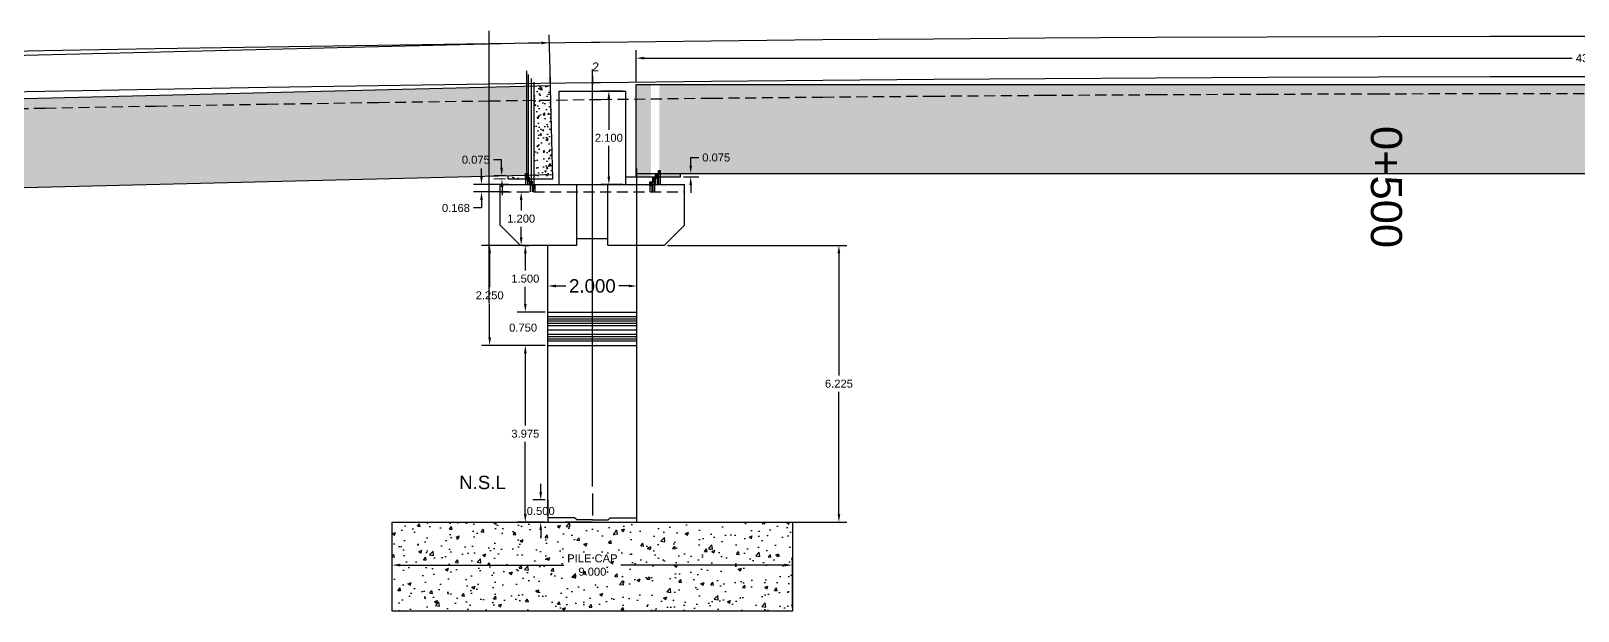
# Model space of a CAD drawing. Header units: inches. Extents: x 7464 to 8514, y 25455 to 25607.
# Drawn here: x 7933.47 to 7968.26, y 25549.92 to 25562.97 of the extents above; entities that cross this region are included whole.
import ezdxf

# ---------------------------------------------------------------- set-up
doc = ezdxf.new("R2010")
doc.units = ezdxf.units.IN
doc.header["$MEASUREMENT"] = 0
doc.linetypes.add('HIDDEN', pattern=[0.375, 0.25, -0.125])
doc.layers.add('DIM', color=4, linetype='Continuous')
doc.layers.add('STR-SECARROW', color=2, linetype='Continuous')
doc.styles.get("Standard").update_dxf_attribs({"font": 'arial.ttf'})
doc.dimstyles.get("Standard").update_dxf_attribs({"dimtxt": 0.18, "dimasz": 0.18, "dimexe": 0.18, "dimexo": 0.0625, "dimgap": 0.09, "dimtad": 0, "dimtih": 1, "dimtoh": 1, "dimdec": 3, "dimzin": 0, "dimdsep": 46, "dimtxsty": 'Standard', "dimcen": 0.09, "dimadec": 0, "dimazin": 0, "dimtfac": 1, "dimtdec": 3, "dimtofl": 0, "dimtmove": 0, "dimatfit": 3, "dimfxl": 1, "dimtolj": 1, "dimtzin": 0, "dimarcsym": 0})
pattern_1 = [(50, (7463.77217, 25341.85863), (0.35863009, -0.03137607), [0.0375, -0.4125]), (355, (7463.77217, 25341.85863), (-0.06937567, 0.37609607), [0.03, -0.33]), (100.4514, (7463.80206, 25341.856), (0.2892547, 0.34471977), [0.0318701, -0.35057106]), (46.1842, (7463.77217, 25341.95863), (0.53362052, -0.0827595), [0.05625, -0.61875]), (96.6356, (7463.81664, 25341.95173), (0.46733135, 0.48705894), [0.04780514, -0.5258565]), (351.1842, (7463.77217, 25341.9586), (0.46733097, 0.4870593), [0.045, -0.495]), (21, (7463.82217, 25341.93363), (0.29845353, -0.20130945), [0.0375, -0.4125]), (326, (7463.82217, 25341.93363), (0.12165767, 0.36257502), [0.03, -0.33]), (71.4514, (7463.84704, 25341.91685), (0.42011131, 0.16126525), [0.0318701, -0.35057106]), (37.5, (7463.77217, 25341.85863), (0.006079928, 0.166446927), [0, -0.326, 0, -0.335, 0, -0.33125]), (7.5, (7463.77217, 25341.85863), (0.13153477, 0.197205856), [0, -0.191, 0, -0.3185, 0, -0.12625]), (327.5, (7463.66067, 25341.85863), (0.266911218, -0.011277436), [0, -0.125, 0, -0.39, 0, -0.5175]), (317.5, (7463.61067, 25341.85863), (0.29159308, 0.05005249), [0, -0.1625, 0, -0.259, 0, -0.3675])]

# ---------------------------------------------------------------- blocks, each defined once
blk = doc.blocks.new('*D3')
at = {"color": 0, "lineweight": -2, "transparency": 16777216}
for p, q in [((7945.092, 25557.297), (7945.092, 25557.415)), ((7947.092, 25557.297), (7947.092, 25557.415)), ((7945.272, 25557.235), (7945.494, 25557.235)), ((7946.912, 25557.235), (7946.69, 25557.235))]:
    blk.add_line(p, q, dxfattribs=at)
at = {"color": 0, "transparency": 16777216}
for points in [[(7945.272, 25557.265), (7945.272, 25557.205), (7945.092, 25557.235)], [(7946.912, 25557.265), (7946.912, 25557.205), (7947.092, 25557.235)]]:
    blk.add_solid(points, dxfattribs=at)
at = {"layer": 'Defpoints', "color": 0, "transparency": 16777216}
for p in [(7945.092, 25557.235), (7947.092, 25557.235), (7947.092, 25557.235)]:
    blk.add_point(p, dxfattribs=at)
at = {"color": 0, "transparency": 16777216, "insert": (7946.092, 25557.235), "char_height": 0.3, "attachment_point": 5}
blk.add_mtext('\\A1;2.000', dxfattribs=at)
blk = doc.blocks.new('*D7')
at = {"color": 0, "lineweight": -2, "transparency": 16777216}
for p, q in [((7941.592, 25549.986), (7941.592, 25551.138)), ((7950.592, 25549.986), (7950.592, 25551.138)), ((7941.772, 25550.958), (7945.451, 25550.958)), ((7950.412, 25550.958), (7946.733, 25550.958))]:
    blk.add_line(p, q, dxfattribs=at)
at = {"color": 0, "transparency": 16777216}
for points in [[(7941.772, 25550.988), (7941.772, 25550.928), (7941.592, 25550.958)], [(7950.412, 25550.988), (7950.412, 25550.928), (7950.592, 25550.958)]]:
    blk.add_solid(points, dxfattribs=at)
at = {"layer": 'Defpoints', "color": 0, "transparency": 16777216}
for p in [(7950.592, 25550.958), (7941.592, 25549.924), (7950.592, 25549.924)]:
    blk.add_point(p, dxfattribs=at)
at = {"color": 0, "transparency": 16777216, "insert": (7946.092, 25550.958), "char_height": 0.18, "attachment_point": 5}
blk.add_mtext('\\A1;PILE CAP\\P9.000', dxfattribs=at)
blk = doc.blocks.new('*D12')
at = {"color": 0, "lineweight": -2, "transparency": 16777216}
for p, q in [((7946.78, 25561.617), (7946.282, 25561.617)), ((7946.462, 25561.437), (7946.462, 25560.749)), ((7946.462, 25559.697), (7946.462, 25560.385)), ((7946.78, 25559.517), (7946.282, 25559.517))]:
    blk.add_line(p, q, dxfattribs=at)
at = {"color": 0, "transparency": 16777216}
for points in [[(7946.432, 25561.437), (7946.492, 25561.437), (7946.462, 25561.617)], [(7946.432, 25559.697), (7946.492, 25559.697), (7946.462, 25559.517)]]:
    blk.add_solid(points, dxfattribs=at)
at = {"layer": 'Defpoints', "color": 0, "transparency": 16777216}
for p in [(7946.842, 25561.617), (7946.462, 25559.517), (7946.842, 25559.517)]:
    blk.add_point(p, dxfattribs=at)
at = {"color": 0, "transparency": 16777216, "insert": (7946.462, 25560.567), "char_height": 0.18, "attachment_point": 5}
blk.add_mtext('\\A1;2.100', dxfattribs=at)
blk = doc.blocks.new('*D18')
at = {"color": 0, "lineweight": -2, "transparency": 16777216}
for p, q in [((7944.584, 25556.829), (7944.584, 25557.009)), ((7945.033, 25556.649), (7944.404, 25556.649)), ((7945.033, 25555.899), (7944.404, 25555.899)), ((7944.584, 25555.719), (7944.584, 25555.539))]:
    blk.add_line(p, q, dxfattribs=at)
at = {"color": 0, "transparency": 16777216}
for points in [[(7944.554, 25556.829), (7944.614, 25556.829), (7944.584, 25556.649)], [(7944.554, 25555.719), (7944.614, 25555.719), (7944.584, 25555.899)]]:
    blk.add_solid(points, dxfattribs=at)
at = {"layer": 'Defpoints', "color": 0, "transparency": 16777216}
for p in [(7945.095, 25556.649), (7944.584, 25555.899), (7945.095, 25555.899)]:
    blk.add_point(p, dxfattribs=at)
at = {"color": 0, "transparency": 16777216, "insert": (7944.534, 25556.297), "char_height": 0.18, "attachment_point": 5}
blk.add_mtext('\\A1;0.750', dxfattribs=at)
blk = doc.blocks.new('*D19')
at = {"color": 0, "lineweight": -2, "transparency": 16777216}
for p, q in [((7944.97, 25558.149), (7943.602, 25558.149)), ((7943.782, 25557.969), (7943.782, 25557.206)), ((7943.782, 25556.079), (7943.782, 25556.842)), ((7944.97, 25555.899), (7943.602, 25555.899))]:
    blk.add_line(p, q, dxfattribs=at)
at = {"color": 0, "transparency": 16777216}
for points in [[(7943.752, 25557.969), (7943.812, 25557.969), (7943.782, 25558.149)], [(7943.752, 25556.079), (7943.812, 25556.079), (7943.782, 25555.899)]]:
    blk.add_solid(points, dxfattribs=at)
at = {"layer": 'Defpoints', "color": 0, "transparency": 16777216}
for p in [(7943.782, 25558.149), (7945.033, 25558.149), (7945.033, 25555.899)]:
    blk.add_point(p, dxfattribs=at)
at = {"color": 0, "transparency": 16777216, "insert": (7943.782, 25557.024), "char_height": 0.18, "attachment_point": 5}
blk.add_mtext('\\A1;2.250', dxfattribs=at)
blk = doc.blocks.new('*D20')
at = {"color": 0, "lineweight": -2, "transparency": 16777216}
for p, q in [((7945.033, 25555.899), (7944.404, 25555.899)), ((7944.584, 25555.719), (7944.584, 25554.094)), ((7944.584, 25552.104), (7944.584, 25553.73)), ((7945.033, 25551.924), (7944.404, 25551.924))]:
    blk.add_line(p, q, dxfattribs=at)
at = {"color": 0, "transparency": 16777216}
for points in [[(7944.554, 25555.719), (7944.614, 25555.719), (7944.584, 25555.899)], [(7944.554, 25552.104), (7944.614, 25552.104), (7944.584, 25551.924)]]:
    blk.add_solid(points, dxfattribs=at)
at = {"layer": 'Defpoints', "color": 0, "transparency": 16777216}
for p in [(7944.584, 25555.899), (7945.095, 25555.899), (7945.095, 25551.924)]:
    blk.add_point(p, dxfattribs=at)
at = {"color": 0, "transparency": 16777216, "insert": (7944.584, 25553.912), "char_height": 0.18, "attachment_point": 5}
blk.add_mtext('\\A1;3.975', dxfattribs=at)
blk = doc.blocks.new('*D17')
at = {"color": 0, "lineweight": -2, "transparency": 16777216}
for p, q in [((7944.97, 25558.149), (7944.404, 25558.149)), ((7944.584, 25557.969), (7944.584, 25557.581)), ((7944.584, 25556.829), (7944.584, 25557.217)), ((7944.97, 25556.649), (7944.404, 25556.649))]:
    blk.add_line(p, q, dxfattribs=at)
at = {"color": 0, "transparency": 16777216}
for points in [[(7944.554, 25557.969), (7944.614, 25557.969), (7944.584, 25558.149)], [(7944.554, 25556.829), (7944.614, 25556.829), (7944.584, 25556.649)]]:
    blk.add_solid(points, dxfattribs=at)
at = {"layer": 'Defpoints', "color": 0, "transparency": 16777216}
for p in [(7944.584, 25558.149), (7945.033, 25558.149), (7945.033, 25556.649)]:
    blk.add_point(p, dxfattribs=at)
at = {"color": 0, "transparency": 16777216, "insert": (7944.584, 25557.399), "char_height": 0.18, "attachment_point": 5}
blk.add_mtext('\\A1;1.500', dxfattribs=at)
blk = doc.blocks.new('*D36')
at = {"layer": 'Defpoints', "color": 0, "transparency": 16777216}
for p in [(7944.054, 25559.714), (7944.198, 25559.717), (7944.199, 25559.642)]:
    blk.add_point(p, dxfattribs=at)
at = {"layer": 'STR-SECARROW', "color": 0, "lineweight": -2, "transparency": 16777216}
for p, q in [((7944.046, 25560.074), (7943.866, 25560.074)), ((7944.05, 25559.894), (7944.046, 25560.074)), ((7944.135, 25559.716), (7943.874, 25559.709)), ((7944.137, 25559.641), (7943.876, 25559.634)), ((7944.061, 25559.459), (7944.065, 25559.279))]:
    blk.add_line(p, q, dxfattribs=at)
at = {"layer": 'STR-SECARROW', "color": 0, "transparency": 16777216}
for points in [[(7944.08, 25559.894), (7944.02, 25559.893), (7944.054, 25559.714)], [(7944.091, 25559.46), (7944.031, 25559.458), (7944.056, 25559.639)]]:
    blk.add_solid(points, dxfattribs=at)
at = {"layer": 'STR-SECARROW', "color": 0, "transparency": 16777216, "insert": (7943.471, 25560.074), "char_height": 0.18, "attachment_point": 5}
blk.add_mtext('\\A1;0.075', dxfattribs=at)
blk = doc.blocks.new('*D37')
at = {"layer": 'Defpoints', "color": 0, "transparency": 16777216}
for p in [(7948.077, 25559.764), (7948.077, 25559.689), (7948.303, 25559.764)]:
    blk.add_point(p, dxfattribs=at)
at = {"layer": 'STR-SECARROW', "color": 0, "lineweight": -2, "transparency": 16777216}
for p, q in [((7948.303, 25559.944), (7948.303, 25560.124)), ((7948.303, 25560.124), (7948.483, 25560.124)), ((7948.14, 25559.764), (7948.483, 25559.764)), ((7948.14, 25559.689), (7948.483, 25559.689)), ((7948.303, 25559.509), (7948.303, 25559.329))]:
    blk.add_line(p, q, dxfattribs=at)
at = {"layer": 'STR-SECARROW', "color": 0, "transparency": 16777216}
for points in [[(7948.273, 25559.944), (7948.333, 25559.944), (7948.303, 25559.764)], [(7948.273, 25559.509), (7948.333, 25559.509), (7948.303, 25559.689)]]:
    blk.add_solid(points, dxfattribs=at)
at = {"layer": 'STR-SECARROW', "color": 0, "transparency": 16777216, "insert": (7948.877, 25560.124), "char_height": 0.18, "attachment_point": 5}
blk.add_mtext('\\A1;0.075', dxfattribs=at)
blk = doc.blocks.new('*D110')
at = {"layer": 'Defpoints', "color": 0, "transparency": 16777216}
for p in [(7943.598, 25559.349), (7944.27, 25559.517), (7944.27, 25559.349)]:
    blk.add_point(p, dxfattribs=at)
at = {"layer": 'DIM', "color": 0, "lineweight": -2, "transparency": 16777216}
for p, q in [((7943.598, 25559.697), (7943.598, 25559.877)), ((7944.207, 25559.517), (7943.418, 25559.517)), ((7944.207, 25559.349), (7943.418, 25559.349)), ((7943.598, 25558.989), (7943.418, 25558.989)), ((7943.598, 25559.169), (7943.598, 25558.989))]:
    blk.add_line(p, q, dxfattribs=at)
at = {"layer": 'DIM', "color": 0, "transparency": 16777216}
for points in [[(7943.568, 25559.697), (7943.628, 25559.697), (7943.598, 25559.517)], [(7943.568, 25559.169), (7943.628, 25559.169), (7943.598, 25559.349)]]:
    blk.add_solid(points, dxfattribs=at)
at = {"layer": 'DIM', "color": 0, "transparency": 16777216, "insert": (7943.024, 25558.989), "char_height": 0.18, "attachment_point": 5}
blk.add_mtext('\\A1;0.168', dxfattribs=at)
blk = doc.blocks.new('*D111')
at = {"layer": 'Defpoints', "color": 0, "transparency": 16777216}
for p in [(7944.467, 25559.349), (7944.491, 25559.349), (7944.467, 25558.149)]:
    blk.add_point(p, dxfattribs=at)
at = {"layer": 'DIM', "color": 0, "lineweight": -2, "transparency": 16777216}
for p, q in [((7944.529, 25559.349), (7944.671, 25559.349)), ((7944.491, 25559.169), (7944.491, 25558.931)), ((7944.491, 25558.329), (7944.491, 25558.567)), ((7944.529, 25558.149), (7944.671, 25558.149))]:
    blk.add_line(p, q, dxfattribs=at)
at = {"layer": 'DIM', "color": 0, "transparency": 16777216}
for points in [[(7944.461, 25559.169), (7944.521, 25559.169), (7944.491, 25559.349)], [(7944.461, 25558.329), (7944.521, 25558.329), (7944.491, 25558.149)]]:
    blk.add_solid(points, dxfattribs=at)
at = {"layer": 'DIM', "color": 0, "transparency": 16777216, "insert": (7944.491, 25558.749), "char_height": 0.18, "attachment_point": 5}
blk.add_mtext('\\A1;1.200', dxfattribs=at)
blk = doc.blocks.new('*D113')
at = {"layer": 'Defpoints', "color": 0, "transparency": 16777216}
for p in [(7945.092, 25552.424), (7944.93, 25551.924), (7945.092, 25551.924)]:
    blk.add_point(p, dxfattribs=at)
at = {"layer": 'DIM', "color": 0, "lineweight": -2, "transparency": 16777216}
for p, q in [((7944.93, 25552.604), (7944.93, 25552.784)), ((7945.03, 25552.424), (7944.75, 25552.424)), ((7945.03, 25551.924), (7944.75, 25551.924)), ((7944.93, 25551.744), (7944.93, 25551.564))]:
    blk.add_line(p, q, dxfattribs=at)
at = {"layer": 'DIM', "color": 0, "transparency": 16777216}
for points in [[(7944.9, 25552.604), (7944.96, 25552.604), (7944.93, 25552.424)], [(7944.9, 25551.744), (7944.96, 25551.744), (7944.93, 25551.924)]]:
    blk.add_solid(points, dxfattribs=at)
at = {"layer": 'DIM', "color": 0, "transparency": 16777216, "insert": (7944.93, 25552.174), "char_height": 0.18, "attachment_point": 5}
blk.add_mtext('\\A1;0.500', dxfattribs=at)
blk = doc.blocks.new('*D132')
at = {"color": 0, "lineweight": -2, "transparency": 16777216}
for p, q in [((7947.779, 25558.149), (7951.816, 25558.149)), ((7951.636, 25557.969), (7951.636, 25555.219)), ((7951.636, 25552.104), (7951.636, 25554.855)), ((7947.779, 25551.924), (7951.816, 25551.924))]:
    blk.add_line(p, q, dxfattribs=at)
at = {"color": 0, "transparency": 16777216}
for points in [[(7951.606, 25557.969), (7951.666, 25557.969), (7951.636, 25558.149)], [(7951.606, 25552.104), (7951.666, 25552.104), (7951.636, 25551.924)]]:
    blk.add_solid(points, dxfattribs=at)
at = {"layer": 'Defpoints', "color": 0, "transparency": 16777216}
for p in [(7947.717, 25558.149), (7947.717, 25551.924), (7951.636, 25551.924)]:
    blk.add_point(p, dxfattribs=at)
at = {"color": 0, "transparency": 16777216, "insert": (7951.636, 25555.037), "char_height": 0.18, "attachment_point": 5}
blk.add_mtext('\\A1;6.225', dxfattribs=at)
blk = doc.blocks.new('*D135')
at = {"color": 0, "lineweight": -2, "transparency": 16777216}
for p, q in [((7945.148, 25561.803), (7945.121, 25562.886)), ((7944.946, 25562.701), (7924.084, 25562.195)), ((7902.288, 25561.665), (7923.15, 25562.172)), ((7902.13, 25560.759), (7902.104, 25561.841))]:
    blk.add_line(p, q, dxfattribs=at)
at = {"color": 0, "transparency": 16777216}
for points in [[(7944.945, 25562.731), (7944.946, 25562.671), (7945.126, 25562.706)], [(7902.288, 25561.695), (7902.289, 25561.635), (7902.108, 25561.661)]]:
    blk.add_solid(points, dxfattribs=at)
at = {"layer": 'Defpoints', "color": 0, "transparency": 16777216}
for p in [(7945.126, 25562.706), (7945.149, 25561.741), (7902.132, 25560.696)]:
    blk.add_point(p, dxfattribs=at)
at = {"color": 0, "transparency": 16777216, "insert": (7923.617, 25562.183), "char_height": 0.18, "attachment_point": 5}
blk.add_mtext('\\A1;43.030', dxfattribs=at)
blk = doc.blocks.new('*D136')
at = {"color": 0, "lineweight": -2, "transparency": 16777216}
for p, q in [((7947.077, 25561.826), (7947.077, 25562.539)), ((7990.107, 25561.826), (7990.107, 25562.539)), ((7947.257, 25562.359), (7968.125, 25562.359)), ((7989.927, 25562.359), (7969.059, 25562.359))]:
    blk.add_line(p, q, dxfattribs=at)
at = {"color": 0, "transparency": 16777216}
for points in [[(7947.257, 25562.389), (7947.257, 25562.329), (7947.077, 25562.359)], [(7989.927, 25562.389), (7989.927, 25562.329), (7990.107, 25562.359)]]:
    blk.add_solid(points, dxfattribs=at)
at = {"layer": 'Defpoints', "color": 0, "transparency": 16777216}
for p in [(7990.107, 25562.359), (7947.077, 25561.764), (7990.107, 25561.763)]:
    blk.add_point(p, dxfattribs=at)
at = {"color": 0, "transparency": 16777216, "insert": (7968.592, 25562.359), "char_height": 0.18, "attachment_point": 5}
blk.add_mtext('\\A1;43.030', dxfattribs=at)

msp = doc.modelspace()

# ---------------------------------------------------------------- hatches: boundary and pattern name
h = msp.add_hatch()
h.set_pattern_fill('ANSI31', color=4, scale=0.2, style=0)
h.set_pattern_definition([(45, (7418.83132, 25341.919168), (-0.0176776695, 0.0176776695), [])])
h.paths.add_polyline_path([(7944.5912, 25559.7612), (7944.5912, 25559.6742), (7944.6311, 25559.6742), (7944.6311, 25559.7612)])
h = msp.add_hatch()
h.set_pattern_fill('ANSI31', color=4, scale=0.2, style=0)
h.set_pattern_definition([(45, (7418.87032, 25341.83724), (-0.0176776695, 0.0176776695), [])])
h.paths.add_polyline_path([(7944.6302, 25559.6793), (7944.6302, 25559.5923), (7944.6701, 25559.5923), (7944.6701, 25559.6793)])
h = msp.add_hatch()
h.set_pattern_fill('ANSI31', color=4, scale=0.2, style=0)
h.set_pattern_definition([(45, (7421.75432, 25341.90622), (-0.0176776695, 0.0176776695), [])])
h.paths.add_polyline_path([(7947.5142, 25559.7483), (7947.5142, 25559.6613), (7947.5541, 25559.6613), (7947.5541, 25559.7483)])
h = msp.add_hatch()
h.set_pattern_fill('ANSI31', color=4, scale=0.2, style=0)
h.set_pattern_definition([(45, (7421.81632, 25341.990946), (-0.0176776695, 0.0176776695), [])])
h.paths.add_polyline_path([(7947.5762, 25559.833), (7947.5762, 25559.746), (7947.6161, 25559.746), (7947.6161, 25559.833)])
h = msp.add_hatch()
h.set_pattern_fill('ANSI31', color=4, scale=0.2, style=0)
h.set_pattern_definition([(45, (7418.93432, 25341.752453), (-0.0176776695, 0.0176776695), [])])
h.paths.add_polyline_path([(7944.6942, 25559.5945), (7944.6942, 25559.5075), (7944.7341, 25559.5075), (7944.7341, 25559.5945)])
h = msp.add_hatch()
h.set_pattern_fill('ANSI31', color=4, scale=0.2, style=0)
h.set_pattern_definition([(45, (7418.99732, 25341.66924), (-0.0176776695, 0.0176776695), [])])
h.paths.add_polyline_path([(7944.7572, 25559.5113), (7944.7572, 25559.4243), (7944.7971, 25559.4243), (7944.7971, 25559.5113)])
h = msp.add_hatch()
h.set_pattern_fill('ANSI31', color=4, scale=0.2, style=0)
h.set_pattern_definition([(45, (7421.62732, 25341.736736), (-0.0176776695, 0.0176776695), [])])
h.paths.add_polyline_path([(7947.3872, 25559.5788), (7947.3872, 25559.4918), (7947.4271, 25559.4918), (7947.4271, 25559.5788)])
h = msp.add_hatch()
h.set_pattern_fill('ANSI31', color=4, scale=0.2, style=0)
h.set_pattern_definition([(45, (7421.69032, 25341.821473), (-0.0176776695, 0.0176776695), [])])
h.paths.add_polyline_path([(7947.4502, 25559.6635), (7947.4502, 25559.5765), (7947.4901, 25559.5765), (7947.4901, 25559.6635)])
h = msp.add_hatch()
h.set_pattern_fill('AR-CONC', color=256, scale=0.1, style=0)
h.set_pattern_definition([(50, (7508.79217, 25341.827), (0.7172602, -0.0627521), [0.075, -0.825]), (355, (7508.7922, 25341.827), (-0.1387513, 0.7521921), [0.06, -0.66]), (100.4514, (7508.85194, 25341.82174), (0.5785094, 0.6894395), [0.0637402, -0.7011421]), (46.1842, (7508.7922, 25342.027), (1.067241, -0.165519), [0.1125, -1.2375]), (96.6356, (7508.8811, 25342.0132), (0.9346627, 0.9741179), [0.0956103, -1.051713]), (351.1842, (7508.7922, 25342.027), (0.934662, 0.9741186), [0.09, -0.99]), (21, (7508.89217, 25341.977), (0.59690705, -0.4026189), [0.075, -0.825]), (326, (7508.8922, 25341.977), (0.2433153, 0.72515), [0.06, -0.66]), (71.4514, (7508.9419, 25341.9434), (0.8402226, 0.3225305), [0.0637402, -0.7011421]), (37.5, (7508.79217, 25341.82697), (0.01215986, 0.33289385), [0, -0.652, 0, -0.67, 0, -0.6625]), (7.5, (7508.79217, 25341.82697), (0.26306954, 0.3944117), [0, -0.382, 0, -0.637, 0, -0.2525]), (327.5, (7508.56917, 25341.82697), (0.53382244, -0.02255487), [0, -0.25, 0, -0.78, 0, -1.035]), (317.5, (7508.46917, 25341.82697), (0.58318617, 0.100105), [0, -0.325, 0, -0.518, 0, -0.735])])
h.paths.add_polyline_path([(7950.5922, 25551.924), (7941.5922, 25551.924), (7941.5922, 25549.924), (7950.5922, 25549.924)])
at = {"layer": 'DIM'}
h = msp.add_hatch(dxfattribs=at)
h.set_pattern_fill('AR-CONC', color=125, scale=0.05, style=0)
h.set_pattern_definition(pattern_1)
h.paths.add_polyline_path([(7947.4072, 25561.7639), (7947.0771, 25561.7639), (7947.0771, 25559.7639), (7947.4072, 25559.7639)])
h.paths.add_polyline_path([(7947.4072, 25559.6889), (7947.4072, 25559.7639), (7947.0771, 25559.7639), (7947.0771, 25559.6889)])
h.paths.add_polyline_path([(7948.0771, 25559.6889), (7948.0771, 25559.7639), (7947.6161, 25559.7639), (7947.6161, 25559.746), (7947.6161, 25559.6889)])
h.paths.add_polyline_path([(7989.5672, 25559.7634), (7989.5672, 25559.8321), (7989.5872, 25559.8321), (7989.5872, 25561.7634), (7947.5962, 25561.7639), (7947.5962, 25559.833), (7947.6161, 25559.833), (7947.6161, 25559.7639)])
h.paths.add_polyline_path([(7990.1071, 25561.7634), (7989.7842, 25561.7634), (7989.7842, 25559.7634), (7990.1071, 25559.7634)])
h.paths.add_polyline_path([(7990.1071, 25559.6884), (7990.1071, 25559.7634), (7989.7842, 25559.7634), (7989.7842, 25559.6884)])
h.paths.add_polyline_path([(7989.5672, 25559.6884), (7989.5672, 25559.7451), (7989.5672, 25559.7634), (7989.1071, 25559.7634), (7989.1071, 25559.6884)])
h.paths.add_polyline_path([(7948.5174, 25559.9371), (7949.2367, 25559.9371), (7949.2367, 25560.3081), (7948.5174, 25560.3081)], flags=24)
h.paths.add_polyline_path([(7988.9588, 25561.3047), (7989.678, 25561.3047), (7989.678, 25561.6756), (7988.9588, 25561.6756)], flags=9)
h.paths.add_polyline_path([(7986.0837, 25559.7797), (7987.2923, 25559.7797), (7987.2923, 25560.451), (7986.0837, 25560.451)], flags=24)
h.paths.add_polyline_path([(7949.8763, 25559.7186), (7951.085, 25559.7186), (7951.085, 25560.3899), (7949.8763, 25560.3899)], flags=9)
h.paths.add_polyline_path([(7983.2145, 25561.0065), (7983.2145, 25557.91), (7984.657, 25557.91), (7984.657, 25561.0065)], flags=9)
h.paths.add_polyline_path([(7963.2145, 25561.0495), (7963.2145, 25557.953), (7964.657, 25557.953), (7964.657, 25561.0495)], flags=9)
h = msp.add_hatch(dxfattribs=at)
h.set_pattern_fill('AR-CONC', color=125, scale=0.05, style=0)
h.set_pattern_definition(pattern_1)
h.paths.add_polyline_path([(7944.5912, 25559.7268), (7944.5912, 25559.7612), (7944.6112, 25559.7612), (7944.6112, 25561.7279), (7902.5562, 25560.7067), (7902.5562, 25558.7739), (7902.5761, 25558.7739), (7902.5761, 25558.7066)])
h.paths.add_polyline_path([(7902.1803, 25558.697), (7902.4722, 25558.7041), (7902.4722, 25560.7047), (7902.1318, 25560.6964)])
h.paths.add_polyline_path([(7902.4722, 25558.6221), (7902.4722, 25558.7041), (7902.1803, 25558.697), (7902.1821, 25558.6221)])
h.paths.add_polyline_path([(7903.1821, 25558.6221), (7903.1797, 25558.7213), (7902.5761, 25558.7066), (7902.5761, 25558.696), (7902.5761, 25558.6869), (7902.5761, 25558.6221)])
h.paths.add_polyline_path([(7943.1114, 25559.8869), (7943.8307, 25559.8869), (7943.8307, 25560.2578), (7943.1114, 25560.2578)], flags=24)
h.paths.add_polyline_path([(7941.1321, 25559.5923), (7942.3425, 25559.5923), (7942.3425, 25560.264), (7941.1321, 25560.264)], flags=25)
h = msp.add_hatch(dxfattribs=at)
h.set_pattern_fill('AR-CONC', color=125, scale=0.05, style=0)
h.set_pattern_definition(pattern_1)
h.paths.add_polyline_path([(7945.1491, 25561.741), (7944.7772, 25561.7319), (7944.7772, 25559.7313), (7945.1976, 25559.7416)])
h.paths.add_polyline_path([(7945.1976, 25559.7416), (7944.7772, 25559.7313), (7944.7772, 25559.6423), (7945.2001, 25559.6423)])
h.paths.add_polyline_path([(7944.5912, 25559.6742), (7944.5912, 25559.7268), (7944.1976, 25559.7173), (7944.1995, 25559.6423), (7944.5912, 25559.6423)])

# ---------------------------------------------------------------- linework, layer by layer
at = {"color": 0}
for p, q in [((7946.0922, 25552.722), (7946.0922, 25562.107)), ((7944.0169, 25558.5993), (7944.0169, 25559.5173)), ((7945.7419, 25558.1493), (7945.7419, 25559.5173)), ((7946.4419, 25558.1493), (7946.4419, 25559.5173)), ((7947.0922, 25551.924), (7947.0922, 25559.3493)), ((7948.1669, 25558.5993), (7948.1669, 25559.5173)), ((7945.7419, 25558.2993), (7946.4419, 25558.2993)), ((7947.7169, 25558.1493), (7948.1669, 25558.5993)), ((7944.4669, 25558.1493), (7945.7419, 25558.1493)), ((7945.0922, 25552.0714), (7945.0922, 25558.1493)), ((7946.4419, 25558.1493), (7947.7169, 25558.1493))]:
    msp.add_line(p, q, dxfattribs=at)
for p, q in [((7946.0922, 25561.9636), (7946.0922, 25561.757)), ((7945.3422, 25559.5173), (7945.3422, 25561.6173)), ((7945.3422, 25561.6173), (7946.8422, 25561.6173)), ((7946.8422, 25559.5173), (7946.8422, 25561.6173)), ((7944.0169, 25559.5173), (7948.1669, 25559.5173)), ((7944.4669, 25558.1493), (7944.0169, 25558.5993)), ((7945.0922, 25556.6493), (7947.0922, 25556.6493)), ((7945.0922, 25555.8993), (7947.0922, 25555.8993)), ((7946.0922, 25552.5714), (7946.0922, 25552.0714)), ((7945.6922, 25552.024), (7945.0922, 25552.024)), ((7945.7422, 25551.974), (7945.6922, 25552.024)), ((7946.4422, 25551.974), (7946.4922, 25552.024)), ((7946.4922, 25552.024), (7947.0922, 25552.024)), ((7941.5922, 25551.924), (7950.5922, 25551.924)), ((7941.5922, 25549.924), (7941.5922, 25551.924)), ((7946.0922, 25551.924), (7945.4908, 25551.924)), ((7946.0922, 25551.974), (7945.7422, 25551.974)), ((7946.0922, 25551.974), (7946.4422, 25551.974)), ((7946.0922, 25551.924), (7949.0922, 25551.924)), ((7950.5922, 25551.924), (7950.5922, 25549.924)), ((7950.5922, 25549.924), (7941.5922, 25549.924))]:
    msp.add_line(p, q)
at = {"color": 5}
msp.add_line((7947.0922, 25551.924), (7947.0922, 25559.8793), dxfattribs=at)
at = {"color": 4}
for p, q in [((7944.1995, 25559.6423), (7945.2001, 25559.6423)), ((7945.0922, 25556.2493), (7947.0922, 25556.2493))]:
    msp.add_line(p, q, dxfattribs=at)
at = {"color": 3}
for p, q in [((7945.0922, 25556.5493), (7947.0922, 25556.5493)), ((7945.0922, 25556.4993), (7947.0922, 25556.4993)), ((7945.0922, 25556.4493), (7947.0922, 25556.4493)), ((7945.0922, 25556.3993), (7947.0922, 25556.3993)), ((7945.0922, 25556.3493), (7947.0922, 25556.3493)), ((7945.0922, 25556.1493), (7947.0922, 25556.1493)), ((7945.0922, 25556.0993), (7947.0922, 25556.0993)), ((7945.0922, 25556.0493), (7947.0922, 25556.0493)), ((7945.0922, 25555.9993), (7947.0922, 25555.9993))]:
    msp.add_line(p, q, dxfattribs=at)
at = {"color": 6}
msp.add_lwpolyline([(7931.2568, 25562.4775), (7933.7578, 25562.5275), (7936.2591, 25562.5725), (7938.76, 25562.6145), (7941.261, 25562.6535), (7943.7621, 25562.6886), (7946.0618, 25562.7176), (7946.2621, 25562.7206), (7948.764, 25562.7496), (7951.2652, 25562.7746), (7953.7658, 25562.7956), (7956.267, 25562.8146), (7958.7682, 25562.8296), (7961.2693, 25562.8406), (7963.7702, 25562.8486), (7966.2713, 25562.8536), (7968.7719, 25562.8546)], dxfattribs=at)
at = {"color": 110}
msp.add_lwpolyline([(7931.2754, 25561.5677), (7933.7751, 25561.6177), (7936.2749, 25561.6627), (7938.7747, 25561.7046), (7941.2745, 25561.7436), (7943.7742, 25561.7786), (7946.0743, 25561.8076), (7946.2742, 25561.8106), (7948.7739, 25561.8396), (7951.2736, 25561.8646), (7953.7735, 25561.8856), (7956.2732, 25561.9046), (7958.773, 25561.9196), (7961.2728, 25561.9306), (7963.7726, 25561.9386), (7966.2724, 25561.9436), (7968.7722, 25561.9446)], dxfattribs=at)
at = {"color": 40, "linetype": 'HIDDEN'}
msp.add_lwpolyline([(7931.2831, 25561.1877), (7933.7824, 25561.2377), (7936.2815, 25561.2827), (7938.7809, 25561.3247), (7941.2801, 25561.3637), (7943.7793, 25561.3987), (7946.0796, 25561.4277), (7946.2793, 25561.4307), (7948.778, 25561.4597), (7951.2771, 25561.4846), (7953.7767, 25561.5056), (7956.2758, 25561.5246), (7958.775, 25561.5396), (7961.2742, 25561.5506), (7963.7736, 25561.5586), (7966.2728, 25561.5636), (7968.7724, 25561.5646)], dxfattribs=at)
at = {"layer": 'DIM', "color": 125}
msp.add_line((7943.7722, 25556.8586), (7943.7722, 25562.9709), dxfattribs=at)
at = {"layer": 'DIM', "color": 2}
for p, q in [((7944.6112, 25562.0712), (7944.6112, 25559.7612)), ((7944.6502, 25561.9877), (7944.6502, 25559.6777)), ((7944.7142, 25561.9045), (7944.7142, 25559.5945)), ((7944.7772, 25561.8213), (7944.7772, 25559.5113)), ((7945.0922, 25552.424), (7945.0922, 25551.924))]:
    msp.add_line(p, q, dxfattribs=at)
at = {"layer": 'DIM', "color": 2, "linetype": 'HIDDEN'}
msp.add_line((7944.0169, 25559.3493), (7948.1669, 25559.3493), dxfattribs=at)
at = {"layer": 'DIM', "color": 2}
for points in [[(7944.5912, 25559.7612), (7944.6311, 25559.7612), (7944.6311, 25559.6742), (7944.5912, 25559.6742)], [(7944.6302, 25559.6793), (7944.6701, 25559.6793), (7944.6701, 25559.5923), (7944.6302, 25559.5923)], [(7947.5142, 25559.7483), (7947.5541, 25559.7483), (7947.5541, 25559.6613), (7947.5142, 25559.6613)], [(7947.5762, 25559.833), (7947.6161, 25559.833), (7947.6161, 25559.746), (7947.5762, 25559.746)], [(7944.6942, 25559.5945), (7944.7341, 25559.5945), (7944.7341, 25559.5075), (7944.6942, 25559.5075)], [(7944.7572, 25559.5113), (7944.7971, 25559.5113), (7944.7971, 25559.4243), (7944.7572, 25559.4243)], [(7947.3872, 25559.5788), (7947.4271, 25559.5788), (7947.4271, 25559.4918), (7947.3872, 25559.4918)], [(7947.4502, 25559.6635), (7947.4901, 25559.6635), (7947.4901, 25559.5765), (7947.4502, 25559.5765)]]:
    msp.add_lwpolyline(points, close=True, dxfattribs=at)
at = {"layer": 'STR-SECARROW', "color": 6}
for p, q in [((7945.2001, 25559.6423), (7945.144, 25561.9519)), ((7947.0771, 25561.7639), (7990.1071, 25561.7634)), ((7947.0771, 25559.6889), (7947.0771, 25561.7639)), ((7902.1318, 25560.6964), (7945.1491, 25561.741)), ((7902.1803, 25558.697), (7945.1976, 25559.7416)), ((7944.1995, 25559.6423), (7944.1976, 25559.7172)), ((7946.8422, 25559.6889), (7948.0771, 25559.6889)), ((7947.0771, 25559.7639), (7990.1071, 25559.7634)), ((7948.0771, 25559.6889), (7948.0771, 25559.7639))]:
    msp.add_line(p, q, dxfattribs=at)
at = {"layer": 'STR-SECARROW', "color": 2}
for p, q in [((7944.5912, 25559.7612), (7944.6311, 25559.7612)), ((7944.5912, 25559.6742), (7944.5912, 25559.5173)), ((7944.5912, 25559.6742), (7944.6311, 25559.6742)), ((7944.5912, 25559.6742), (7944.6311, 25559.6742)), ((7944.6302, 25559.6793), (7944.6701, 25559.6793)), ((7944.6311, 25559.6758), (7944.6311, 25559.5173)), ((7947.5142, 25559.7483), (7947.5541, 25559.7483)), ((7947.5762, 25559.833), (7947.6161, 25559.833)), ((7947.5762, 25559.746), (7947.5762, 25559.5173)), ((7947.5762, 25559.746), (7947.6161, 25559.746)), ((7947.5762, 25559.746), (7947.6161, 25559.746)), ((7947.6161, 25559.746), (7947.6161, 25559.5173)), ((7944.5912, 25559.5173), (7944.6311, 25559.5173)), ((7944.6302, 25559.5923), (7944.6302, 25559.5173)), ((7944.6302, 25559.5923), (7944.6701, 25559.5923)), ((7944.6302, 25559.5923), (7944.6701, 25559.5923)), ((7944.6302, 25559.5173), (7944.6701, 25559.5173)), ((7944.6701, 25559.5923), (7944.6701, 25559.5173)), ((7944.6942, 25559.5945), (7944.7341, 25559.5945)), ((7944.6942, 25559.5075), (7944.6942, 25559.3493)), ((7944.6942, 25559.5075), (7944.7341, 25559.5075)), ((7944.6942, 25559.5075), (7944.7341, 25559.5075)), ((7944.7341, 25559.5075), (7944.7341, 25559.3493)), ((7944.7572, 25559.5113), (7944.7971, 25559.5113)), ((7944.7572, 25559.4243), (7944.7572, 25559.3493)), ((7944.7572, 25559.4243), (7944.7971, 25559.4243)), ((7944.7572, 25559.4243), (7944.7971, 25559.4243)), ((7944.7971, 25559.4243), (7944.7971, 25559.3493)), ((7947.3872, 25559.5788), (7947.4271, 25559.5788)), ((7947.3872, 25559.5231), (7947.3872, 25559.3493)), ((7947.3872, 25559.4918), (7947.4271, 25559.4918)), ((7947.3872, 25559.4918), (7947.4271, 25559.4918)), ((7947.4271, 25559.5231), (7947.4271, 25559.3493)), ((7947.4502, 25559.6635), (7947.4901, 25559.6635)), ((7947.4502, 25559.6079), (7947.4502, 25559.3493)), ((7947.4502, 25559.5765), (7947.4901, 25559.5765)), ((7947.4502, 25559.5765), (7947.4901, 25559.5765)), ((7947.4901, 25559.5765), (7947.4901, 25559.3493)), ((7947.5142, 25559.6613), (7947.5142, 25559.5173)), ((7947.5142, 25559.6613), (7947.5541, 25559.6613)), ((7947.5541, 25559.6613), (7947.5541, 25559.5173))]:
    msp.add_line(p, q, dxfattribs=at)

# ---------------------------------------------------------------- texts
at = {"color": 4, "insert": (7946.0875, 25562.262), "char_height": 0.2, "attachment_point": 1}
msp.add_mtext_dynamic_manual_height_columns('2', width=0.259788, gutter_width=1, heights=[0], dxfattribs=at)
at = {"insert": (7964.2996, 25560.8339), "char_height": 0.7, "attachment_point": 1, "rotation": 270}
msp.add_mtext_dynamic_manual_height_columns('0+500', width=0.815735, gutter_width=1, heights=[0], dxfattribs=at)
at = {"insert": (7943.6214, 25552.8145), "char_height": 0.3, "attachment_point": 5}
msp.add_mtext('\\A1;N.S.L', dxfattribs=at)

# ---------------------------------------------------------------- dimensions: what is measured, and where the dimension line sits
at = {"color": 0}
for p1, p2, distance, picture, middle in [((7902.1318, 25560.6964), (7945.1491, 25561.741), 0.9649, '*D135', (7923.617, 25562.1834)), ((7947.0771, 25561.7639), (7990.1071, 25561.7634), 0.5956, '*D136', (7968.5921, 25562.3592)), ((7947.7169, 25558.1493), (7947.7169, 25551.924), 3.919, '*D132', (7951.6359, 25555.0366))]:
    dim = msp.add_aligned_dim(p1=p1, p2=p2, distance=distance, dimstyle='Standard', override={"dimfxl": 0.18}, dxfattribs=at)
    dim.commit()
    dim.dimension.update_dxf_attribs({"geometry": picture, "text_midpoint": middle})
at = {"color": 4}
for p1, p2, distance, picture, middle in [((7946.8422, 25561.6173), (7946.8422, 25559.5173), -0.38, '*D12', (7946.4621, 25560.5673)), ((7945.0328, 25555.8993), (7945.0328, 25558.1493), 1.2512, '*D19', (7943.7816, 25557.0243)), ((7945.0328, 25556.6493), (7945.0328, 25558.1493), 0.449, '*D17', (7944.5839, 25557.3993)), ((7945.0953, 25551.924), (7945.0953, 25555.8993), 0.5115, '*D20', (7944.5839, 25553.9116))]:
    dim = msp.add_aligned_dim(p1=p1, p2=p2, distance=distance, dimstyle='Standard', override={"dimfxl": 0.18}, dxfattribs=at)
    dim.commit()
    dim.dimension.update_dxf_attribs({"geometry": picture, "text_midpoint": middle})
dim = msp.add_aligned_dim(p1=(7945.0922, 25557.2346), p2=(7947.0922, 25557.2346), distance=0, dimstyle='Standard', override={"dimtxt": 0.3})
dim.commit()
dim.dimension.update_dxf_attribs({"geometry": '*D3', "text_midpoint": (7946.0922, 25557.2346)})
dim = msp.add_linear_dim(base=(7944.5839, 25555.8993), p1=(7945.0953, 25556.6493), p2=(7945.0953, 25555.8993), angle=270, dimstyle='Standard', override={"dimtmove": 2, "dimfxl": 0.18}, dxfattribs=at)
dim.commit()
dim.dimension.update_dxf_attribs({"geometry": '*D18', "text_midpoint": (7944.5342, 25556.2968), "dimtype": 161})
dim = msp.add_aligned_dim(p1=(7941.5922, 25549.924), p2=(7950.5922, 25549.924), distance=1.0344, text='PILE CAP\\P<>', dimstyle='Standard')
dim.commit()
dim.dimension.update_dxf_attribs({"geometry": '*D7', "text_midpoint": (7946.0922, 25550.9584)})
at = {"layer": 'DIM', "color": 2}
for p1, p2, distance, picture, middle in [((7944.2699, 25559.5173), (7944.2699, 25559.3493), -0.6723, '*D110', (7943.0237, 25558.9893)), ((7944.4669, 25558.1493), (7944.4669, 25559.3493), -0.0244, '*D111', (7944.4913, 25558.7493)), ((7945.0922, 25552.424), (7945.0922, 25551.924), -0.1625, '*D113', (7944.9296, 25552.174))]:
    dim = msp.add_aligned_dim(p1=p1, p2=p2, distance=distance, dimstyle='Standard', dxfattribs=at)
    dim.commit()
    dim.dimension.update_dxf_attribs({"geometry": picture, "text_midpoint": middle})
at = {"layer": 'STR-SECARROW', "color": 6}
for p1, p2, distance, picture, middle in [((7944.1995, 25559.6423), (7944.1976, 25559.7172), 0.1434, '*D36', (7943.4712, 25560.0737)), ((7948.0771, 25559.6889), (7948.0771, 25559.7639), -0.2258, '*D37', (7948.8773, 25560.1239))]:
    dim = msp.add_aligned_dim(p1=p1, p2=p2, distance=distance, dimstyle='Standard', override={"dimfxl": 0.18}, dxfattribs=at)
    dim.commit()
    dim.dimension.update_dxf_attribs({"geometry": picture, "text_midpoint": middle})

doc.saveas('drawing.dxf')
